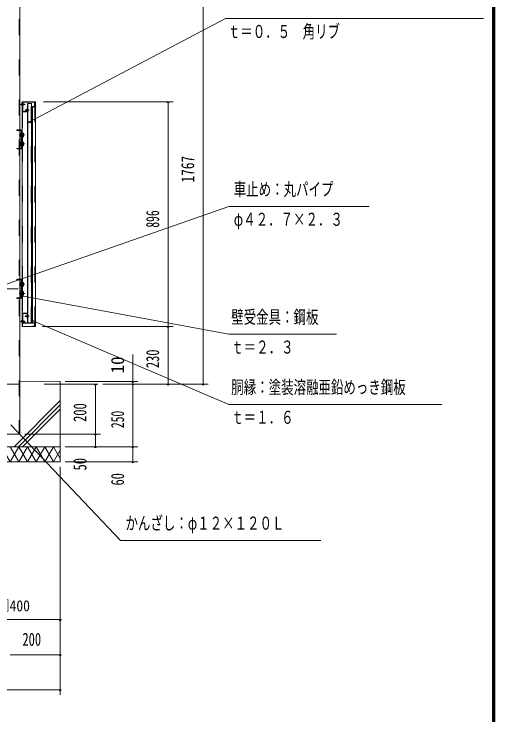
# Model space of a CAD drawing. Units: millimetres, scale not verified, with parts at other scales. Extents: x -23102 to 23102, y -10142 to 10142.
# Drawn here: x 18304 to 23102, y -1664 to 5329 of the extents above; entities that cross this region are included whole.
import ezdxf
from ezdxf.enums import TextEntityAlignment as Align

# ---------------------------------------------------------------- set-up
doc = ezdxf.new("R2010")
doc.units = ezdxf.units.MM
doc.header["$LTSCALE"] = 40
doc.linetypes.add('USER2', pattern=[10, 4, -6])
doc.linetypes.add('USER3', pattern=[24, 12, -5, 2, -5])
for name, color, linetype, lineweight in [('0-6_2-0BOLD', 7, 'Continuous', 18), ('0-7_2-1HIDDEN', 3, 'USER2', 18), ('0-8_2-2CENTER', 3, 'USER3', 18), ('0-A_2-5DIM', 3, 'Continuous', 18), ('0-B_2-6HATCH', 2, 'Continuous', 18), ('0-C_F-F', 5, 'Continuous', 18)]:
    doc.layers.add(name, color=color, linetype=linetype, lineweight=lineweight)
doc.styles.add('ＭＳ ゴシック', font='')
doc.styles.get('ＭＳ ゴシック').set_extended_font_data('MS Gothic')

msp = doc.modelspace()

# ---------------------------------------------------------------- linework, layer by layer
at = {"layer": '0-6_2-0BOLD'}
for p, q in [((18360.84, 6074.28), (18360.84, 1137.43)), ((18384.59, 4436.18), (18381.79, 4435.94)), ((18384.59, 4418.68), (18381.79, 4418.93)), ((18383.87, 4418.68), (18384.59, 4418.68)), ((18384.59, 4143.68), (18384.59, 4452.43)), ((18385.09, 4431.08), (18386.57, 4431.08)), ((18385.09, 4423.78), (18388.33, 4423.78)), ((18387.35, 4432.43), (18386.57, 4431.08)), ((18388.33, 4423.78), (18386.57, 4431.08)), ((18387.6, 4432.43), (18388.38, 4431.08)), ((18389.11, 4422.43), (18388.33, 4423.78)), ((18388.38, 4431.08), (18390.14, 4423.78)), ((18388.38, 4431.08), (18390.1, 4431.08)), ((18388.59, 4352.43), (18388.59, 4452.43)), ((18389.36, 4422.43), (18390.14, 4423.78)), ((18389.59, 4356.43), (18389.59, 4448.43)), ((18390.88, 4432.43), (18390.1, 4431.08)), ((18391.86, 4423.78), (18390.1, 4431.08)), ((18390.14, 4423.78), (18391.86, 4423.78)), ((18391.13, 4432.43), (18391.91, 4431.08)), ((18392.64, 4422.43), (18391.86, 4423.78)), ((18391.91, 4431.08), (18393.67, 4423.78)), ((18391.91, 4431.08), (18393.62, 4431.08)), ((18392.89, 4422.43), (18393.67, 4423.78)), ((18394.4, 4432.43), (18393.62, 4431.08)), ((18393.62, 4431.08), (18395.43, 4427.43)), ((18393.67, 4423.78), (18395.43, 4423.78)), ((18394.65, 4432.43), (18395.43, 4431.08)), ((18395.43, 4427.43), (18394.65, 4432.43)), ((18395.43, 4431.08), (18397.93, 4431.68)), ((18395.43, 4427.43), (18395.43, 4431.08)), ((18397.93, 4431.68), (18404.63, 4431.68)), ((18397.93, 4423.18), (18404.63, 4423.18)), ((18407.09, 4427.43), (18402.18, 4427.43)), ((18407.09, 4427.43), (18404.63, 4431.68)), ((18407.09, 4427.43), (18404.63, 4423.18)), ((18477.09, 4434.93), (18439.59, 4434.93)), ((18439.59, 2249.93), (18439.59, 4434.93)), ((18440.84, 4434.93), (18440.84, 2249.93)), ((18477.09, 2249.93), (18477.09, 4434.93)), ((18487.09, 2249.93), (18487.09, 4406.43)), ((18512.09, 4448.43), (18512.09, 4406.43)), ((18513.09, 4452.43), (18513.09, 4402.43)), ((18437.09, 4352.43), (18384.59, 4352.43)), ((18418.34, 4369.93), (18420.79, 4374.18)), ((18418.34, 4369.93), (18423.25, 4369.93)), ((18418.34, 4369.93), (18420.79, 4365.68)), ((18427.5, 4374.18), (18420.79, 4374.18)), ((18427.5, 4365.68), (18420.79, 4365.68)), ((18430, 4366.28), (18427.5, 4365.68)), ((18431.76, 4373.58), (18430, 4373.58)), ((18430, 4369.93), (18430, 4366.28)), ((18430, 4369.93), (18430.77, 4364.93)), ((18431.8, 4366.28), (18430, 4369.93)), ((18430.77, 4364.93), (18430, 4366.28)), ((18431.02, 4364.93), (18431.8, 4366.28)), ((18432.54, 4374.93), (18431.76, 4373.58)), ((18433.52, 4366.28), (18431.76, 4373.58)), ((18433.52, 4366.28), (18431.8, 4366.28)), ((18432.79, 4374.93), (18433.57, 4373.58)), ((18434.3, 4364.93), (18433.52, 4366.28)), ((18433.57, 4373.58), (18435.33, 4366.28)), ((18435.28, 4373.58), (18433.57, 4373.58)), ((18434.55, 4364.93), (18435.33, 4366.28)), ((18436.06, 4374.93), (18435.28, 4373.58)), ((18437.05, 4366.28), (18435.28, 4373.58)), ((18437.05, 4366.28), (18435.33, 4366.28)), ((18436.31, 4374.93), (18437.09, 4373.58)), ((18437.82, 4364.93), (18437.05, 4366.28)), ((18437.09, 4373.58), (18438.85, 4366.28)), ((18440.34, 4373.58), (18437.09, 4373.58)), ((18437.09, 2345.93), (18437.09, 4352.43)), ((18438.07, 4364.93), (18438.85, 4366.28)), ((18440.34, 4366.28), (18438.85, 4366.28)), ((18441.56, 4378.68), (18440.84, 4378.68)), ((18440.84, 4378.68), (18443.64, 4378.44)), ((18440.84, 4361.18), (18443.64, 4361.43)), ((18517.09, 4402.43), (18487.09, 4402.43)), ((18370.84, 4172.43), (18330.84, 4172.43)), ((18330.84, 4166.68), (18330.84, 4172.43)), ((18370.84, 4166.68), (18330.84, 4166.68)), ((18361.09, 4134.68), (18362.35, 4136.86)), ((18361.09, 4110.18), (18361.09, 4134.68)), ((18362.35, 4136.86), (18371.09, 4136.86)), ((18362.35, 4129.65), (18371.09, 4129.65)), ((18375.09, 4162.43), (18375.09, 3992.43)), ((18380.84, 4162.43), (18380.84, 3992.43)), ((18384.84, 4143.68), (18380.84, 4143.68)), ((18384.84, 4101.18), (18384.84, 4143.68)), ((18396.85, 4141.19), (18384.84, 4141.19)), ((18396.85, 4131.81), (18384.84, 4131.81)), ((18398.59, 4138.18), (18396.85, 4141.19)), ((18398.59, 4106.68), (18398.59, 4138.18)), ((18362.35, 4115.21), (18371.09, 4115.21)), ((18371.09, 4106.8), (18375.09, 4106.8)), ((18384.84, 4101.18), (18380.84, 4101.18)), ((18384.59, 4053.68), (18384.59, 4101.18)), ((18396.85, 4113.05), (18384.84, 4113.05)), ((18396.85, 4103.67), (18384.84, 4103.67)), ((18398.59, 4106.68), (18396.85, 4103.67)), ((18330.84, 3982.43), (18330.84, 3988.18)), ((18370.84, 3988.18), (18330.84, 3988.18)), ((18361.09, 4044.68), (18361.09, 4020.18)), ((18361.09, 4020.18), (18362.35, 4018)), ((18362.35, 4039.65), (18371.09, 4039.65)), ((18362.35, 4025.21), (18371.09, 4025.21)), ((18362.35, 4018), (18371.09, 4018)), ((18371.09, 4048.06), (18375.09, 4048.06)), ((18384.84, 4053.68), (18380.84, 4053.68)), ((18384.84, 4011.18), (18380.84, 4011.18)), ((18384.59, 2653.68), (18384.59, 4011.18)), ((18384.84, 4011.18), (18384.84, 4053.68)), ((18396.85, 4051.19), (18384.84, 4051.19)), ((18396.85, 4041.81), (18384.84, 4041.81)), ((18396.85, 4023.05), (18384.84, 4023.05)), ((18396.85, 4013.67), (18384.84, 4013.67)), ((18398.59, 4048.18), (18396.85, 4051.19)), ((18398.59, 4016.68), (18396.85, 4013.67)), ((18398.59, 4016.68), (18398.59, 4048.18)), ((18370.84, 3982.43), (18330.84, 3982.43)), ((18370.86, 2682.43), (18330.86, 2682.43)), ((18330.86, 2676.68), (18330.86, 2682.43)), ((18370.86, 2676.68), (18330.86, 2676.68)), ((18375.11, 2672.43), (18375.11, 2502.43)), ((18380.86, 2672.43), (18380.86, 2502.43)), ((18361.11, 2644.68), (18362.37, 2646.86)), ((18361.11, 2620.18), (18361.11, 2644.68)), ((18362.37, 2646.86), (18371.11, 2646.86)), ((18362.37, 2639.65), (18371.11, 2639.65)), ((18362.37, 2625.21), (18371.11, 2625.21)), ((18371.11, 2616.8), (18375.11, 2616.8)), ((18384.86, 2653.68), (18380.86, 2653.68)), ((18384.86, 2611.18), (18380.86, 2611.18)), ((18384.61, 2563.68), (18384.61, 2611.18)), ((18384.86, 2611.18), (18384.86, 2653.68)), ((18396.87, 2651.19), (18384.86, 2651.19)), ((18396.87, 2641.81), (18384.86, 2641.81)), ((18396.87, 2623.05), (18384.86, 2623.05)), ((18396.87, 2613.67), (18384.86, 2613.67)), ((18398.61, 2648.18), (18396.87, 2651.19)), ((18398.61, 2616.68), (18396.87, 2613.67)), ((18398.61, 2616.68), (18398.61, 2648.18)), ((18361.11, 2554.68), (18361.11, 2530.18)), ((18361.11, 2530.18), (18362.37, 2528)), ((18362.37, 2549.65), (18371.11, 2549.65)), ((18362.37, 2535.21), (18371.11, 2535.21)), ((18362.37, 2528), (18371.11, 2528)), ((18371.11, 2558.06), (18375.11, 2558.06)), ((18384.86, 2563.68), (18380.86, 2563.68)), ((18384.86, 2521.18), (18380.86, 2521.18)), ((18384.59, 2212.43), (18384.59, 2521.18)), ((18384.86, 2521.18), (18384.86, 2563.68)), ((18396.87, 2561.19), (18384.86, 2561.19)), ((18396.87, 2551.81), (18384.86, 2551.81)), ((18396.87, 2533.05), (18384.86, 2533.05)), ((18396.87, 2523.67), (18384.86, 2523.67)), ((18398.61, 2558.18), (18396.87, 2561.19)), ((18398.61, 2526.68), (18396.87, 2523.67)), ((18398.61, 2526.68), (18398.61, 2558.18)), ((18330.86, 2492.43), (18330.86, 2498.18)), ((18370.86, 2498.18), (18330.86, 2498.18)), ((18370.86, 2492.43), (18330.86, 2492.43)), ((18437.09, 2345.93), (18384.59, 2345.93)), ((18388.59, 2212.43), (18388.59, 2345.93)), ((18389.59, 2341.93), (18389.59, 2249.93)), ((18418.34, 2314.93), (18420.79, 2319.18)), ((18418.34, 2314.93), (18423.25, 2314.93)), ((18418.34, 2314.93), (18420.79, 2310.68)), ((18427.5, 2319.18), (18420.79, 2319.18)), ((18427.5, 2310.68), (18420.79, 2310.68)), ((18430, 2311.28), (18427.5, 2310.68)), ((18431.76, 2318.58), (18430, 2318.58)), ((18430, 2314.93), (18430, 2311.28)), ((18430, 2314.93), (18430.77, 2309.93)), ((18431.8, 2311.28), (18430, 2314.93)), ((18430.77, 2309.93), (18430, 2311.28)), ((18431.02, 2309.93), (18431.8, 2311.28)), ((18432.54, 2319.93), (18431.76, 2318.58)), ((18433.52, 2311.28), (18431.76, 2318.58)), ((18433.52, 2311.28), (18431.8, 2311.28)), ((18432.79, 2319.93), (18433.57, 2318.58)), ((18434.3, 2309.93), (18433.52, 2311.28)), ((18433.57, 2318.58), (18435.33, 2311.28)), ((18435.28, 2318.58), (18433.57, 2318.58)), ((18434.55, 2309.93), (18435.33, 2311.28)), ((18436.06, 2319.93), (18435.28, 2318.58)), ((18437.05, 2311.28), (18435.28, 2318.58)), ((18437.05, 2311.28), (18435.33, 2311.28)), ((18436.31, 2319.93), (18437.09, 2318.58)), ((18437.82, 2309.93), (18437.05, 2311.28)), ((18437.09, 2318.58), (18438.85, 2311.28)), ((18440.34, 2318.58), (18437.09, 2318.58)), ((18438.07, 2309.93), (18438.85, 2311.28)), ((18440.34, 2311.28), (18438.85, 2311.28)), ((18441.56, 2323.68), (18440.84, 2323.68)), ((18440.84, 2323.68), (18443.64, 2323.44)), ((18384.59, 2271.18), (18381.79, 2270.94)), ((18384.59, 2253.68), (18381.79, 2253.93)), ((18383.87, 2253.68), (18384.59, 2253.68)), ((18385.09, 2266.08), (18386.57, 2266.08)), ((18385.09, 2258.78), (18388.33, 2258.78)), ((18387.35, 2267.43), (18386.57, 2266.08)), ((18388.33, 2258.78), (18386.57, 2266.08)), ((18387.6, 2267.43), (18388.38, 2266.08)), ((18389.11, 2257.43), (18388.33, 2258.78)), ((18388.38, 2266.08), (18390.14, 2258.78)), ((18388.38, 2266.08), (18390.1, 2266.08)), ((18389.36, 2257.43), (18390.14, 2258.78)), ((18390.88, 2267.43), (18390.1, 2266.08)), ((18391.86, 2258.78), (18390.1, 2266.08)), ((18390.14, 2258.78), (18391.86, 2258.78)), ((18391.13, 2267.43), (18391.91, 2266.08)), ((18392.64, 2257.43), (18391.86, 2258.78)), ((18391.91, 2266.08), (18393.67, 2258.78)), ((18391.91, 2266.08), (18393.62, 2266.08)), ((18392.89, 2257.43), (18393.67, 2258.78)), ((18393.59, 2249.93), (18517.09, 2249.93)), ((18393.59, 2245.93), (18508.09, 2245.93)), ((18394.4, 2267.43), (18393.62, 2266.08)), ((18393.62, 2266.08), (18395.43, 2262.43)), ((18393.67, 2258.78), (18395.43, 2258.78)), ((18394.65, 2267.43), (18395.43, 2266.08)), ((18395.43, 2262.43), (18394.65, 2267.43)), ((18395.43, 2266.08), (18397.93, 2266.68)), ((18395.43, 2262.43), (18395.43, 2266.08)), ((18397.93, 2266.68), (18404.63, 2266.68)), ((18397.93, 2258.18), (18404.63, 2258.18)), ((18407.09, 2262.43), (18402.18, 2262.43)), ((18407.09, 2262.43), (18404.63, 2266.68)), ((18407.09, 2262.43), (18404.63, 2258.18)), ((18440.84, 2306.18), (18443.64, 2306.43)), ((18508.09, 2245.93), (18508.09, 2216.43)), ((18512.09, 2216.43), (18512.09, 2245.93)), ((18513.09, 2212.43), (18513.09, 2249.93)), ((18384.59, 2212.43), (18517.09, 2212.43)), ((18765.45, 1637.43), (19140.45, 1637.43)), ((18765.46, 862.43), (18765.46, 1512.43)), ((18360.84, 1137.43), (18170.09, 1137.43)), ((18765.46, 1012.43), (17765.46, 1012.43)), ((17765.46, 862.43), (18765.46, 862.43))]:
    msp.add_line(p, q, dxfattribs=at)
for points in [[(18384.59, 4452.43), (18517.09, 4452.43), (18517.09, 2212.43)], [(18487.09, 4406.43), (18508.09, 4406.43), (18508.09, 4448.43), (18393.59, 4448.43), (18393.59, 4356.43), (18435.59, 4356.43), (18435.59, 4389.93), (18439.59, 4389.93)], [(18395.43, 4427.43), (18394.4, 4432.43), (18394.65, 4432.43)], [(18395.43, 4423.78), (18397.93, 4423.18), (18397.93, 4431.68)], [(18430, 4373.58), (18427.5, 4374.18), (18427.5, 4365.68)], [(18430, 4369.93), (18431.02, 4364.93), (18430.77, 4364.93)], [(18371.09, 4106.8), (18371.09, 4138.06), (18375.09, 4138.06)], [(18361.09, 4110.18), (18362.35, 4108), (18371.09, 4108)], [(18361.09, 4044.68), (18362.35, 4046.86), (18371.09, 4046.86)], [(18371.09, 4048.06), (18371.09, 4016.8), (18375.09, 4016.8)], [(18361.11, 2620.18), (18362.37, 2618), (18371.11, 2618)], [(18371.11, 2616.8), (18371.11, 2648.06), (18375.11, 2648.06)], [(18361.11, 2554.68), (18362.37, 2556.86), (18371.11, 2556.86)], [(18371.11, 2558.06), (18371.11, 2526.8), (18375.11, 2526.8)], [(18393.59, 2249.93), (18393.59, 2341.93), (18435.59, 2341.93), (18435.59, 2295.93), (18439.59, 2295.93)], [(18430, 2318.58), (18427.5, 2319.18), (18427.5, 2310.68)], [(18430, 2314.93), (18431.02, 2309.93), (18430.77, 2309.93)], [(18395.43, 2262.43), (18394.4, 2267.43), (18394.65, 2267.43)], [(18395.43, 2258.78), (18397.93, 2258.18), (18397.93, 2266.68)], [(18508.09, 2216.43), (18487.09, 2216.43), (18487.09, 2212.43)], [(18765.46, 1512.43), (18765.46, 1662.43), (18360.84, 1666.47)]]:
    msp.add_lwpolyline(points, dxfattribs=at)
for points in [[(18389.36, 4422.43), (18389.11, 4422.43), (18387.35, 4432.43), (18387.6, 4432.43)], [(18392.89, 4422.43), (18392.64, 4422.43), (18390.88, 4432.43), (18391.13, 4432.43)], [(18432.54, 4374.93), (18432.79, 4374.93), (18434.55, 4364.93), (18434.3, 4364.93)], [(18436.06, 4374.93), (18436.31, 4374.93), (18438.07, 4364.93), (18437.82, 4364.93)], [(18432.54, 2319.93), (18432.79, 2319.93), (18434.55, 2309.93), (18434.3, 2309.93)], [(18436.06, 2319.93), (18436.31, 2319.93), (18438.07, 2309.93), (18437.82, 2309.93)], [(18389.36, 2257.43), (18389.11, 2257.43), (18387.35, 2267.43), (18387.6, 2267.43)], [(18392.89, 2257.43), (18392.64, 2257.43), (18390.88, 2267.43), (18391.13, 2267.43)]]:
    msp.add_lwpolyline(points, close=True, dxfattribs=at)
for centre, radius, start, end in [((18400.59, 4427.43), 22.5, 164.11915, 195.88085), ((18382.07, 4432.7), 3.25, 95, 164.11915), ((18382.07, 4422.16), 3.25, 195.88085, 265), ((18385.09, 4431.58), 0.5, 180, 270), ((18385.09, 4423.28), 0.5, 90, 180), ((18393.59, 4448.43), 4, 90, 180), ((18402.18, 4431.68), 4.25, 180, 270), ((18407.09, 4427.43), 4.91, 180, 240), ((18508.09, 4448.43), 4, 0, 90), ((18508.09, 4406.43), 4, 270, 0), ((18393.59, 4356.43), 4, 180, 270), ((18418.34, 4369.93), 4.91, 0, 60), ((18423.25, 4365.68), 4.25, 0, 90), ((18435.59, 4356.43), 4, 270, 0), ((18440.34, 4374.08), 0.5, 270, 0), ((18440.34, 4365.78), 0.5, 0, 90), ((18443.35, 4375.2), 3.25, 15.88085, 85), ((18443.35, 4364.66), 3.25, 275, 344.11915), ((18424.84, 4369.93), 22.5, 344.11915, 15.88085), ((18382.36, 4122.43), 21.27, 160.17089, 199.83133), ((18366.88, 4133.26), 5.79, 180, 218.54623), ((18370.84, 4162.43), 10, 0, 90), ((18370.84, 4162.43), 4.25, 0, 90), ((18391.4, 4136.5), 7.19, 319.27318, 360), ((18372.44, 4122.43), 26.15, 338.97459, 21.02541), ((18366.88, 4111.6), 5.79, 141.46857, 180), ((18391.4, 4108.36), 7.19, 0, 40.72682), ((18382.36, 4032.43), 21.27, 160.16867, 199.82911), ((18366.88, 4043.26), 5.79, 180, 218.53143), ((18366.88, 4021.6), 5.79, 141.45377, 180), ((18370.84, 3992.43), 10, 270, 0), ((18370.84, 3992.43), 4.25, 270, 0), ((18391.4, 4046.5), 7.19, 319.27318, 360), ((18372.44, 4032.43), 26.15, 338.97459, 21.02541), ((18391.4, 4018.36), 7.19, 0, 40.72682), ((18370.86, 2672.43), 10, 0, 90), ((18370.86, 2672.43), 4.25, 0, 90), ((18382.38, 2632.43), 21.27, 160.17089, 199.83133), ((18366.9, 2643.26), 5.79, 180, 218.54623), ((18366.9, 2621.6), 5.79, 141.46857, 180), ((18391.42, 2646.5), 7.19, 319.27318, 360), ((18372.46, 2632.43), 26.15, 338.97459, 21.02541), ((18391.42, 2618.36), 7.19, 0, 40.72682), ((18382.38, 2542.43), 21.27, 160.16867, 199.82911), ((18366.9, 2553.26), 5.79, 180, 218.53143), ((18366.9, 2531.6), 5.79, 141.45377, 180), ((18391.42, 2556.5), 7.19, 319.27318, 360), ((18372.46, 2542.43), 26.15, 338.97459, 21.02541), ((18391.42, 2528.36), 7.19, 0, 40.72682), ((18370.86, 2502.43), 10, 270, 0), ((18370.86, 2502.43), 4.25, 270, 0), ((18393.59, 2341.93), 4, 90, 180), ((18418.34, 2314.93), 4.91, 0, 60), ((18423.25, 2310.68), 4.25, 0, 90), ((18435.59, 2341.93), 4, 0, 90), ((18440.34, 2319.08), 0.5, 270, 0), ((18440.34, 2310.78), 0.5, 0, 90), ((18443.35, 2320.2), 3.25, 15.88085, 85), ((18443.35, 2309.66), 3.25, 275, 344.11915), ((18424.84, 2314.93), 22.5, 344.11915, 15.88085), ((18400.59, 2262.43), 22.5, 164.11915, 195.88085), ((18382.07, 2267.7), 3.25, 95, 164.11915), ((18382.07, 2257.16), 3.25, 195.88085, 265), ((18385.09, 2266.58), 0.5, 180, 270), ((18385.09, 2258.28), 0.5, 90, 180), ((18393.59, 2249.93), 4, 180, 270), ((18402.18, 2266.68), 4.25, 180, 270), ((18407.09, 2262.43), 4.91, 180, 240), ((18508.09, 2245.93), 4, 0, 90), ((18508.09, 2216.43), 4, 270, 0)]:
    msp.add_arc(centre, radius, start, end, dxfattribs=at)
at = {"layer": '0-7_2-1HIDDEN'}
for p, q in [((18353.84, 6076.23), (18353.84, 1137.43)), ((18475.84, 2249.93), (18475.84, 4434.93)), ((18388.59, 4352.43), (18388.59, 4141.19)), ((18513.09, 2249.93), (18513.09, 4402.43)), ((18388.59, 4103.67), (18388.59, 4051.19)), ((18388.59, 4013.67), (18388.59, 2651.19)), ((18388.59, 2613.67), (18388.59, 2561.19)), ((18388.59, 2523.67), (18388.59, 2345.93)), ((18765.46, 1637.43), (13765.46, 1637.43))]:
    msp.add_line(p, q, dxfattribs=at)
at = {"layer": '0-8_2-2CENTER'}
for p, q in [((18365.59, 4427.43), (18414.59, 4427.43)), ((18454.84, 4369.93), (18410.84, 4369.93)), ((18355.44, 4122.43), (18410.85, 4122.43)), ((18355.44, 4032.43), (18410.85, 4032.43)), ((18345.46, 2587.43), (18020.47, 2587.43)), ((18355.47, 2632.43), (18410.87, 2632.43)), ((18355.47, 2542.43), (18410.87, 2542.43)), ((18454.84, 2314.93), (18410.84, 2314.93)), ((18365.59, 2262.43), (18414.59, 2262.43))]:
    msp.add_line(p, q, dxfattribs=at)
at = {"layer": '0-A_2-5DIM'}
for p, q in [((20190.45, 1637.43), (20190.45, 6054.93)), ((20412.22, 5282.78), (18459.82, 4252.88)), ((20412.22, 5282.78), (22987.22, 5282.78)), ((19890.45, 4452.43), (18596.84, 4452.43)), ((19850.45, 4452.43), (19830.45, 4452.43)), ((19840.45, 2212.43), (19840.45, 4452.43)), ((18469.82, 4252.87), (18449.82, 4252.87)), ((20446.03, 3409.11), (18183.86, 2615.74)), ((21846.03, 3409.11), (20446.03, 3409.11)), ((18387.65, 2517.03), (18367.65, 2517.03)), ((20446.03, 2134.11), (18377.65, 2517.03)), ((18496.57, 2272.35), (18476.57, 2272.35)), ((20446.03, 1434.11), (18486.57, 2272.35)), ((19890.45, 2212.43), (18588.34, 2212.43)), ((19850.45, 2212.43), (19830.45, 2212.43)), ((19840.45, 1637.43), (19840.45, 2212.43)), ((21521.04, 2134.11), (20446.03, 2134.11)), ((19490.45, 1012.43), (19490.45, 1932.43)), ((19540.45, 1662.43), (18815.45, 1662.43)), ((19125.45, 1637.43), (19105.45, 1637.43)), ((19115.45, 1637.43), (19115.45, 1137.43)), ((20240.45, 1637.43), (19190.45, 1637.43)), ((19500.45, 1662.43), (19480.45, 1662.43)), ((19500.45, 1637.43), (19480.45, 1637.43)), ((19490.45, 1637.43), (19490.45, 1012.43)), ((19850.45, 1637.43), (19830.45, 1637.43)), ((20200.45, 1637.43), (20180.45, 1637.43)), ((20446.03, 1434.11), (22571.03, 1434.11)), ((19365.91, 78.13), (18271.93, 1230.65)), ((19165.45, 1137.43), (18410.84, 1137.43)), ((19125.45, 1137.43), (19105.45, 1137.43)), ((19115.45, 1137.43), (19115.45, 1012.43)), ((19540.45, 1012.43), (18815.46, 1012.43)), ((19125.45, 1012.43), (19105.45, 1012.43)), ((19500.45, 1012.43), (19480.45, 1012.43)), ((19490.45, 1012.43), (19490.45, 862.43)), ((19540.45, 862.43), (18815.46, 862.43)), ((19500.45, 862.43), (19480.45, 862.43)), ((18765.46, -762.57), (18765.46, 812.43)), ((18765.46, 812.43), (18765.46, -1462.57)), ((21365.91, 78.13), (19365.91, 78.13)), ((17765.46, -712.57), (18765.46, -712.57)), ((18775.46, -712.57), (18755.46, -712.57)), ((18265.46, -1062.57), (18765.46, -1062.57)), ((18775.46, -1062.57), (18755.46, -1062.57)), ((18765.46, -1412.57), (13765.46, -1412.57)), ((18775.46, -1412.57), (18755.46, -1412.57))]:
    msp.add_line(p, q, dxfattribs=at)
for centre in [(19840.45, 4452.43), (18459.82, 4252.87), (18377.65, 2517.03), (18486.57, 2272.35), (19840.45, 2212.43), (19115.45, 1637.43), (19490.45, 1662.43), (19490.45, 1637.43), (19840.45, 1637.43), (20190.45, 1637.43), (19115.45, 1137.43), (19115.45, 1012.43), (19490.45, 1012.43), (19490.45, 862.43), (18765.46, -712.57), (18765.46, -1062.57), (18765.46, -1412.57)]:
    msp.add_arc(centre, 10, 180, 0, dxfattribs=at)
at = {"layer": '0-B_2-6HATCH'}
for p, q in [((18765.46, 1472.75), (18305.14, 1012.43)), ((18347.57, 1012.43), (18765.46, 1430.32)), ((18765.46, 1387.9), (18390, 1012.43)), ((18611.87, 1012.43), (18698.47, 862.43)), ((18765.46, 896.41), (18698.48, 1012.43)), ((18698.47, 862.43), (18765.46, 978.46))]:
    msp.add_line(p, q, dxfattribs=at)
for points in [[(18352.06, 1012.43), (18265.46, 862.43), (18178.86, 1012.43)], [(18265.46, 1012.43), (18352.06, 862.43), (18438.67, 1012.43)], [(18525.27, 1012.43), (18438.67, 862.43), (18352.07, 1012.43)], [(18438.67, 1012.43), (18525.27, 862.43), (18611.87, 1012.43)], [(18698.47, 1012.43), (18611.87, 862.43), (18525.27, 1012.43)]]:
    msp.add_lwpolyline(points, dxfattribs=at)
at = {"layer": '0-C_F-F'}
for points in [[(-5598.13, 10142.5), (-5598.13, -9957.5), (23101.87, -9957.5), (23101.87, 10142.5)], [(-5595.63, 10140), (23099.37, 10140), (23099.37, -9955), (-5595.63, -9955)], [(-5593.13, 10137.5), (-5593.13, -9952.5), (23096.87, -9952.5), (23096.87, 10137.5)], [(-5590.63, 10135), (23094.37, 10135), (23094.37, -9950), (-5590.63, -9950)], [(-5588.13, 10132.5), (23091.87, 10132.5), (23091.87, -9947.5), (-5588.13, -9947.5)], [(-5585.63, 10130), (23089.37, 10130), (23089.37, -9945), (-5585.63, -9945)], [(-5583.13, 10127.5), (23086.87, 10127.5), (23086.87, -9942.5), (-5583.13, -9942.5)], [(-5580.63, 10125), (-5580.63, -9940), (23084.37, -9940), (23084.37, 10125)], [(-5578.13, 10122.5), (-5578.13, -9937.5), (23081.87, -9937.5), (23081.87, 10122.5)], [(-5575.63, 10120), (-5575.63, -9935), (23079.37, -9935), (23079.37, 10120)], [(-5573.13, 10117.5), (23076.87, 10117.5), (23076.87, -9932.5), (-5573.13, -9932.5)]]:
    msp.add_lwpolyline(points, close=True, dxfattribs=at)

# ---------------------------------------------------------------- texts
at = {"layer": '0-A_2-5DIM', "color": 7, "style": 'ＭＳ ゴシック'}
for s, height, width, p in [('ｔ＝０．５\u3000角リブ', 130.2, 0.7, (20437.22, 5050.54)), ('車止め：丸パイプ', 130.2, 0.7, (20496.03, 3476.87)), ('φ４２．７×２．３', 130.2, 0.7, (20496.03, 3176.87)), ('壁受金具：鋼板', 130.2, 0.7, (20471.03, 2201.87)), ('ｔ＝２．３', 130.2, 0.7, (20471.03, 1901.87)), ('胴縁：塗装溶融亜鉛めっき鋼板', 130.2, 0.7, (20471.03, 1501.87)), ('ｔ＝１．６', 130.2, 0.7, (20471.03, 1201.87)), ('かんざし：φ１２×１２０Ｌ', 130.2, 0.7, (19415.91, 145.9)), ('□400', 110.7, 0.9, (18123.64, -662.57)), ('200', 130.2, 0.7, (18388.2, -1012.57))]:
    msp.add_text(s, height=height, dxfattribs=dict(at, width=width)).set_placement(p, align=Align.BOTTOM_LEFT)
for s, width, p in [('1767', 0.75, (20140.45, 3648.03)), ('896', 0.65, (19790.45, 3197.56)), ('230', 0.7, (19790.45, 1796.54)), ('10', 0.95, (19440.45, 1744.48)), ('200', 0.7, (19065.45, 1260.17)), ('250', 0.65, (19440.45, 1198.1)), ('50', 0.7, (19065.45, 775.71)), ('60', 0.7, (19440.45, 625.32))]:
    msp.add_text(s, height=130.2, rotation=90, dxfattribs=dict(at, width=width)).set_placement(p, align=Align.BOTTOM_LEFT)

doc.saveas('drawing.dxf')
